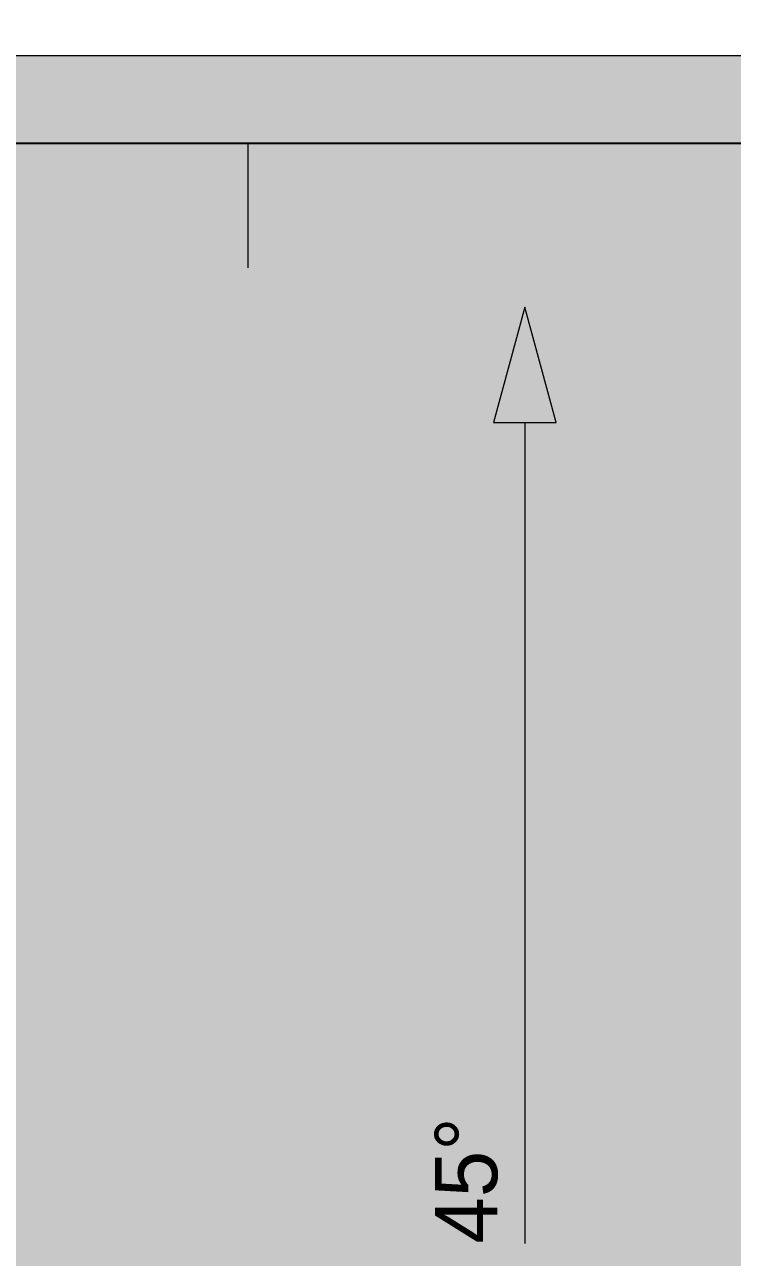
# Model space of a CAD drawing. Header units: metres. Extents: x -3 to 171, y -23 to 41.
# Drawn here: x 2.821 to 3.388, y -0.892 to 0.095 of the extents above; entities that cross this region are included whole.
import ezdxf

# ---------------------------------------------------------------- set-up
doc = ezdxf.new("R2010")
doc.units = ezdxf.units.M
doc.header["$MEASUREMENT"] = 0
doc.linetypes.add('Achse', pattern=[0.004, 0.002, -0.001, 0, -0.001])
for name, color, linetype in [('6._Dach PP STG1_1_000 Achsraster', 7, 'Continuous'), ('6._Dach PP STG1_1_330 Dachaufbau', 7, 'Continuous'), ('6._Dach PP STG1_1_611 Entwässerung', 7, 'Continuous'), ('6._Dach PP STG1_1_840 Baulinien', 7, 'Continuous'), ('6._Dach PP STG1_1_Neubau_840 Baulinien', 7, 'Continuous')]:
    doc.layers.add(name, color=color, linetype=linetype)
doc.styles.add('ERSTELLTER_STIL_2', font='')
doc.styles.get('ERSTELLTER_STIL_2').set_extended_font_data('Eurostile')
doc.linetypes.add('Grenze Grundstück', pattern='A,0,[1,415_260415_PP_VA_1_9 DD STG11.Shx,S=0.00031746,R=0,X=0,Y=0],-0.04,0', length=0.04)

msp = doc.modelspace()

# ---------------------------------------------------------------- hatches: boundary and pattern name
at = {"layer": '6._Dach PP STG1_1_330 Dachaufbau', "linetype": 'Continuous', "lineweight": 0, "true_color": 0x000000}
h = msp.add_hatch(color=18, dxfattribs=at)
h.paths.add_polyline_path([(3.445, -0.4), (3.755, -0.4), (3.755, 0.07), (2.8, 0.07), (2.8, -0.77152), (1.05, -0.77152), (1.05, 0.07), (-0.00106, 0.07), (0.01606, -4.6), (6.325, -4.6), (6.325, -0.82361), (3.445, -0.82361)])
h.paths.add_polyline_path([(3.805, -2.1975), (5.505, -2.1975), (5.505, -3.79873), (3.805, -3.79873)], flags=0)
h.paths.add_polyline_path([(1.075, -3.79873), (1.075, -2.1975), (2.775, -2.1975), (2.775, -3.79873)], flags=0)

# ---------------------------------------------------------------- linework, layer by layer
at = {"layer": '6._Dach PP STG1_1_000 Achsraster', "color": 5, "linetype": 'Achse', "lineweight": 0, "ltscale": 1000}
for p, q in [((3, 3), (3, -22.52309)), ((-1.5, 0), (21, 0))]:
    msp.add_line(p, q, dxfattribs=at)
at = {"layer": '6._Dach PP STG1_1_330 Dachaufbau', "color": 7, "linetype": 'Continuous', "lineweight": 18, "ltscale": 1000, "flags": 128}
msp.add_lwpolyline([(2.8, 0.07), (3.755, 0.07)], dxfattribs=at)
at = {"layer": '6._Dach PP STG1_1_611 Entwässerung', "color": 250, "linetype": 'Continuous', "lineweight": 13, "ltscale": 1000, "true_color": 0x3f3f3f}
msp.add_line((3.22196, -0.22386), (3.22196, -0.88136), dxfattribs=at)
at = {"layer": '6._Dach PP STG1_1_611 Entwässerung', "color": 250, "linetype": 'Continuous', "lineweight": 13, "ltscale": 1000, "true_color": 0x3f3f3f, "flags": 128}
msp.add_lwpolyline([(3.24696, -0.22386), (3.22196, -0.13136), (3.19696, -0.22386)], close=True, dxfattribs=at)
at = {"layer": '6._Dach PP STG1_1_840 Baulinien', "color": 76, "linetype": 'Grenze Grundstück', "lineweight": 13, "ltscale": 1000, "true_color": 0x3f7f02, "flags": 128}
msp.add_lwpolyline([(0.06116, -22.52309), (0.05639, -12.20308), (0.00004, -0.00023), (18.98502, -0.00125), (18.95804, -11.44515), (18.90348, -19.57034), (18.8897, -22.52309)], dxfattribs=at)
at = {"layer": '6._Dach PP STG1_1_Neubau_840 Baulinien', "color": 1, "linetype": 'Continuous', "lineweight": 25, "ltscale": 1000, "true_color": 0xfb0106, "flags": 128}
msp.add_lwpolyline([(-3.0225, 0.01713), (0, 0), (18.98503, 0), (22.9775, -0.00335)], dxfattribs=at)

# ---------------------------------------------------------------- texts
at = {"layer": '6._Dach PP STG1_1_611 Entwässerung', "color": 250, "linetype": 'Continuous', "lineweight": 13, "true_color": 0x3f3f3f, "insert": (3.2006, -0.88136), "char_height": 0.05, "attachment_point": 7, "rotation": 90, "style": 'ERSTELLTER_STIL_2'}
msp.add_mtext('\\A1;{\\pql;\\fEurostile|b0|i0|c0|p0;\\W1.000000;45°}', dxfattribs=at)

doc.saveas('drawing.dxf')
